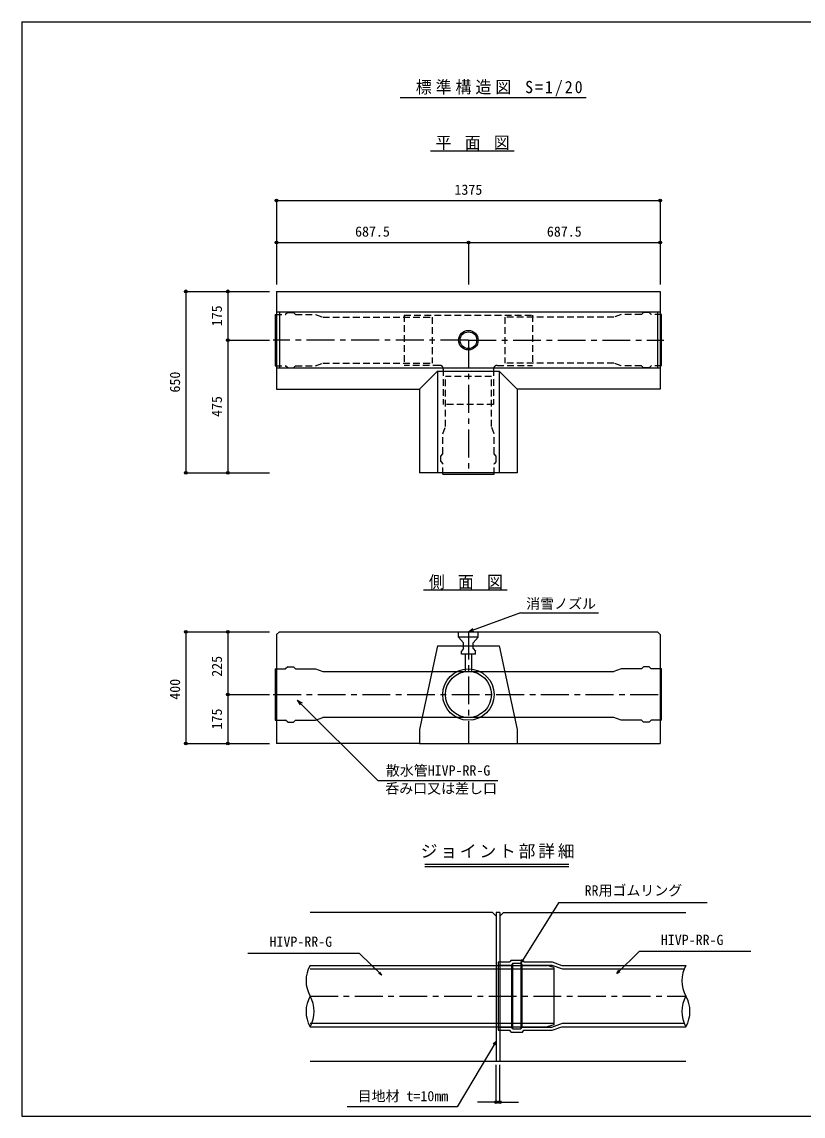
# Model space of a CAD drawing. Units: millimetres at full size, sheet at 1:15, with parts at other scales. Extents: x -2099 to 2101, y -1453 to 1487.
# Drawn here: x -2099 to 1, y -1453 to 1487 of the extents above; entities that cross this region are included whole.
import ezdxf
from ezdxf.enums import TextEntityAlignment as Align

# ---------------------------------------------------------------- set-up
doc = ezdxf.new("R2010")
doc.units = ezdxf.units.MM
doc.header["$LTSCALE"] = 15
doc.header["$PDMODE"] = 32
doc.header["$PDSIZE"] = 7.5
doc.linetypes.add('CHAIN1', pattern=[8, 5, -1, 1, -1])
doc.linetypes.add('DASHED1', pattern=[1.8, 1.2, -0.6])
doc.layers.add('0-0', color=7, linetype='Continuous')
doc.layers.add('1-0', color=7, linetype='Continuous')
doc.styles.add('ＭＳ ゴシック', font='')
doc.styles.get('ＭＳ ゴシック').set_extended_font_data('MS Gothic')

msp = doc.modelspace()

# ---------------------------------------------------------------- linework, layer by layer
at = {"layer": '0-0', "color": 5}
msp.add_line((-2099.23, 1486.51), (2100.77, 1486.51), dxfattribs=at)
at = {"layer": '0-0', "color": 4}
for p, q in [((-1016.12, -776.79), (-628.71, -776.79)), ((-1016.12, -783.03), (-628.71, -783.03)), ((-1324.39, -1048.52), (-687.15, -1048.52)), ((-1324.39, -1058.12), (-669.39, -1058.12)), ((-819.39, -1039.12), (-787.43, -1039.12)), ((-819.39, -1047.72), (-783.15, -1047.72)), ((-783.84, -1034.38), (-787.43, -1039.12)), ((-779.56, -1042.98), (-783.15, -1047.72)), ((-783.15, -1047.72), (-783.15, -1214.32)), ((-779.56, -1219.06), (-779.56, -1042.98)), ((-758.11, -1042.98), (-758.11, -1219.06)), ((-754.52, -1214.32), (-754.52, -1047.72)), ((-669.39, -1054.12), (-687.15, -1048.52)), ((-675, -1047.72), (-646.21, -1058.12)), ((-646.21, -1058.12), (-319.17, -1058.12)), ((-1324.39, -1203.92), (-669.39, -1203.92)), ((-675, -1214.32), (-646.21, -1203.92)), ((-646.21, -1203.92), (-319.17, -1203.92)), ((-1324.39, -1213.52), (-687.15, -1213.52)), ((-819.39, -1214.32), (-783.15, -1214.32)), ((-783.84, -1227.66), (-787.43, -1222.92)), ((-779.56, -1219.06), (-783.15, -1214.32)), ((-824.39, -1416.02), (-824.39, -1316.02)), ((-814.39, -1416.02), (-814.39, -1316.02)), ((-824.39, -1416.02), (-874.39, -1416.02)), ((-814.39, -1416.02), (-764.39, -1416.02))]:
    msp.add_line(p, q, dxfattribs=at)
at = {"layer": '0-0'}
for p, q in [((-256.99, -880.85), (-656.99, -880.85)), ((-824.39, -906.02), (-824.39, -1306.02)), ((-814.39, -906.02), (-824.39, -906.02)), ((-814.39, -906.02), (-814.39, -1306.02)), ((-1191.72, -1016.57), (-1491.72, -1016.57)), ((-1191.72, -1016.57), (-1131.71, -1074.96)), ((-439.86, -1011.56), (-499.87, -1069.95)), ((-139.86, -1011.56), (-439.86, -1011.56)), ((-758.11, -1042.98), (-749.89, -1035.3)), ((-1131.71, -1074.96), (-1140.09, -1070.27)), ((-1131.71, -1074.96), (-1136.62, -1066.71)), ((-499.87, -1069.95), (-494.95, -1061.71)), ((-499.87, -1069.95), (-491.49, -1065.27)), ((-825.33, -1253.48), (-929.03, -1428.59)), ((-825.33, -1253.48), (-832.19, -1260.19)), ((-825.33, -1253.48), (-827.92, -1262.72)), ((-824.39, -1306.02), (-814.39, -1306.02)), ((-929.03, -1428.59), (-1224.55, -1428.59))]:
    msp.add_line(p, q, dxfattribs=at)
at = {"layer": '0-0', "color": 3}
for p, q in [((-834.39, -906.02), (-1324.39, -906.02)), ((-834.39, -906.02), (-824.39, -916.02)), ((-814.39, -916.02), (-804.39, -906.02)), ((-804.39, -906.02), (-314.39, -906.02)), ((-1324.39, -1306.02), (-824.39, -1306.02)), ((-814.39, -1306.02), (-314.39, -1306.02))]:
    msp.add_line(p, q, dxfattribs=at)
at = {"layer": '0-0', "color": 4, "linetype": 'CHAIN1'}
msp.add_line((-1324.39, -1131.02), (-314.39, -1131.02), dxfattribs=at)
msp.add_line((-1324.39, -1131.02), (-314.39, -1131.02), dxfattribs=at)
at = {"layer": '0-0', "color": 5}
msp.add_lwpolyline([(-2099.23, 1486.51), (-2099.23, -1453.49), (2100.77, -1453.49), (2100.77, 1486.51)], dxfattribs=at)
at = {"layer": '0-0'}
msp.add_lwpolyline([(-656.99, -880.85), (-758.11, -1042.98), (-754.83, -1032.22)], dxfattribs=at)
at = {"layer": '0-0', "color": 4}
for points in [[(-819.39, -1039.12), (-819.39, -1222.92), (-787.43, -1222.92)], [(-783.84, -1034.38), (-753.84, -1034.38), (-750.25, -1039.12), (-673.49, -1039.12)], [(-779.56, -1042.98), (-758.11, -1042.98), (-754.52, -1047.72), (-675, -1047.72)], [(-669.39, -1054.12), (-669.39, -1207.92), (-687.15, -1213.52)], [(-673.49, -1039.12), (-647.47, -1048.52), (-314.45, -1048.52)], [(-783.84, -1227.66), (-753.84, -1227.66), (-750.25, -1222.92), (-673.49, -1222.92)], [(-779.56, -1219.06), (-758.11, -1219.06), (-754.52, -1214.32), (-675, -1214.32)], [(-673.49, -1222.92), (-647.47, -1213.52), (-314.33, -1213.52)]]:
    msp.add_lwpolyline(points, dxfattribs=at)
for centre, start, end in [((-1252.85, -1089.72), 150.08006, 210), ((-242.85, -1089.72), 150.08006, 210), ((-1252.85, -1172.32), 150, 209.91994), ((-1395.92, -1172.32), 330.08006, 30), ((-242.85, -1172.32), 150, 209.91994), ((-385.92, -1172.32), 330.08006, 30)]:
    msp.add_arc(centre, 82.6, start, end, dxfattribs=at)
for p in [(-824.39, -1416.02), (-814.39, -1416.02)]:
    msp.add_point(p, dxfattribs=at)
at = {"layer": '1-0', "color": 3}
for p, q in [((-1082.43, 1283.14), (-678.79, 1283.14)), ((-986.08, 1283.14), (-582.43, 1283.14)), ((-776.27, 1139.58), (-1001.27, 1139.58)), ((-1414.54, 762.47), (-383.29, 762.47)), ((-383.29, 762.47), (-383.29, 499.97)), ((-383.29, 706.22), (-1414.54, 706.22)), ((-1407.04, 706.22), (-1407.04, 556.22)), ((-390.79, 706.22), (-390.79, 556.22)), ((-383.29, 556.22), (-1414.54, 556.22)), ((-1030.16, 499.97), (-981.95, 548.19)), ((-981.95, 548.19), (-981.95, 274.97)), ((-981.95, 548.19), (-815.87, 548.19)), ((-815.87, 548.19), (-815.87, 274.97)), ((-1030.16, 499.97), (-1030.16, 274.97)), ((-767.66, 499.97), (-767.66, 274.97)), ((-767.66, 274.97), (-1030.16, 274.97)), ((-794.62, -40.71), (-1019.62, -40.71)), ((-1414.54, -159.56), (-1407.04, -152.06)), ((-1414.54, -159.56), (-1414.54, -452.06)), ((-1407.04, -152.06), (-390.79, -152.06)), ((-383.29, -159.56), (-390.79, -152.06)), ((-383.29, -159.56), (-383.29, -452.06)), ((-981.95, -189.56), (-1030.16, -414.56)), ((-981.95, -189.56), (-815.87, -189.56)), ((-815.87, -189.56), (-767.66, -414.56)), ((-1030.16, -414.56), (-1030.16, -452.06)), ((-767.66, -414.56), (-767.66, -452.06)), ((-1030.16, -452.06), (-1414.54, -452.06))]:
    msp.add_line(p, q, dxfattribs=at)
at = {"layer": '1-0', "color": 4}
for p, q in [((-1414.54, 1006.22), (-1414.54, 893.72)), ((-1414.54, 1006.22), (-383.29, 1006.22)), ((-383.29, 1006.22), (-383.29, 893.72)), ((-1414.54, 893.72), (-1414.54, 781.22)), ((-1414.54, 893.72), (-898.91, 893.72)), ((-898.91, 893.72), (-898.91, 781.22)), ((-898.91, 893.72), (-383.29, 893.72)), ((-898.91, 893.72), (-898.91, 781.22)), ((-383.29, 893.72), (-383.29, 781.22)), ((-1658.29, 762.47), (-1545.79, 762.47)), ((-1658.29, 762.47), (-1658.29, 274.97)), ((-1545.79, 762.47), (-1433.29, 762.47)), ((-1545.79, 762.47), (-1545.79, 631.22)), ((-1545.79, 631.22), (-1545.79, 274.97)), ((-1545.79, 631.22), (-1433.29, 631.22)), ((-1658.29, 274.97), (-1545.79, 274.97)), ((-1545.79, 274.97), (-1433.29, 274.97)), ((-1658.29, -152.06), (-1545.79, -152.06)), ((-1545.79, -152.06), (-1433.29, -152.06)), ((-1545.79, -152.06), (-1545.79, -320.81)), ((-1545.79, -320.81), (-1545.79, -452.06)), ((-1545.79, -320.81), (-1433.29, -320.81)), ((-1545.79, -452.06), (-1433.29, -452.06))]:
    msp.add_line(p, q, dxfattribs=at)
at = {"layer": '1-0', "linetype": 'DASHED1'}
for p, q in [((-1384.54, 705.77), (-1390.16, 700.15)), ((-413.29, 705.77), (-407.66, 700.15)), ((-1418.29, 700.15), (-1390.16, 700.15)), ((-1309.54, 700.15), (-1290.17, 693.1)), ((-1071.41, 698.72), (-1071.41, 563.72)), ((-801.41, 693.1), (-801.41, 569.35)), ((-507.66, 693.1), (-801.41, 693.1)), ((-488.29, 700.15), (-507.66, 693.1)), ((-379.54, 700.15), (-407.66, 700.15)), ((-1418.29, 562.3), (-1390.16, 562.3)), ((-1384.54, 556.67), (-1390.16, 562.3)), ((-1309.54, 562.3), (-1290.17, 569.35)), ((-1290.17, 569.35), (-996.41, 569.35)), ((-976.41, 563.72), (-1071.41, 563.72)), ((-821.41, 563.72), (-726.41, 563.72)), ((-507.66, 569.35), (-801.41, 569.35)), ((-488.29, 562.3), (-507.66, 569.35)), ((-413.29, 556.67), (-407.66, 562.3)), ((-379.54, 562.3), (-407.66, 562.3)), ((-966.41, 553.72), (-966.41, 458.72)), ((-960.79, 399.34), (-960.79, 533.72)), ((-837.04, 533.72), (-960.79, 533.72)), ((-837.04, 399.34), (-837.04, 533.72)), ((-831.41, 553.72), (-831.41, 458.72)), ((-831.41, 458.72), (-966.41, 458.72)), ((-967.84, 379.97), (-960.79, 399.34)), ((-829.99, 379.97), (-837.04, 399.34)), ((-973.46, 304.97), (-967.84, 299.35)), ((-967.84, 271.22), (-967.84, 299.35)), ((-824.36, 304.97), (-829.99, 299.35)), ((-829.99, 271.22), (-829.99, 299.35))]:
    msp.add_line(p, q, dxfattribs=at)
at = {"layer": '1-0'}
for p, q in [((-1418.29, 700.15), (-1418.29, 562.3)), ((-379.54, 562.3), (-379.54, 700.15)), ((-967.84, 271.22), (-829.99, 271.22)), ((-759.23, -101.5), (-549.23, -101.5)), ((-898.91, -152.06), (-886.61, -143.47)), ((-925.16, -167.06), (-925.16, -152.06)), ((-925.16, -167.06), (-912.04, -182.06)), ((-872.66, -167.06), (-925.16, -167.06)), ((-872.66, -167.06), (-872.66, -152.06)), ((-912.04, -197.06), (-917.66, -204.56)), ((-917.66, -212.06), (-917.66, -204.56)), ((-912.04, -197.06), (-912.04, -182.06)), ((-885.79, -197.06), (-880.16, -204.56)), ((-880.16, -212.06), (-880.16, -204.56)), ((-880.16, -212.06), (-917.66, -212.06)), ((-907.16, -258.93), (-907.16, -212.06)), ((-890.66, -212.06), (-890.66, -258.93)), ((-1418.29, -251.88), (-1390.16, -251.88)), ((-1418.29, -251.88), (-1418.29, -389.73)), ((-1384.54, -246.26), (-1390.16, -251.88)), ((-1309.54, -251.88), (-1290.17, -258.93)), ((-1290.17, -258.93), (-507.66, -258.93)), ((-413.29, -246.26), (-407.66, -251.88)), ((-379.54, -251.88), (-407.66, -251.88)), ((-379.54, -389.73), (-379.54, -251.88)), ((-1358.8, -335.72), (-1345.8, -343.22)), ((-1418.29, -389.73), (-1390.16, -389.73)), ((-1384.54, -395.36), (-1390.16, -389.73)), ((-1309.54, -389.73), (-1290.17, -382.68)), ((-507.66, -382.68), (-1290.17, -382.68)), ((-488.29, -389.73), (-507.66, -382.68)), ((-433.91, -389.73), (-488.29, -389.73)), ((-428.29, -395.36), (-433.91, -389.73)), ((-413.29, -395.36), (-428.29, -395.36)), ((-413.29, -395.36), (-407.66, -389.73)), ((-379.54, -389.73), (-407.66, -389.73)), ((-1142.75, -551.76), (-820.25, -551.76))]:
    msp.add_line(p, q, dxfattribs=at)
at = {"layer": '1-0', "color": 4, "linetype": 'CHAIN1'}
for p, q in [((-898.91, 631.22), (-1423.91, 631.22)), ((-898.91, 631.22), (-373.91, 631.22)), ((-898.91, 631.22), (-898.91, 271.22)), ((-898.91, -152.06), (-898.91, -452.06)), ((-1423.91, -320.81), (-373.91, -320.81))]:
    msp.add_line(p, q, dxfattribs=at)
at = {"layer": '1-0', "color": 3}
for points in [[(-1414.54, 762.47), (-1414.54, 499.97), (-1030.16, 499.97)], [(-383.29, 499.97), (-767.66, 499.97), (-815.87, 548.19)], [(-1030.16, -452.06), (-767.66, -452.06), (-383.29, -452.06)]]:
    msp.add_lwpolyline(points, dxfattribs=at)
at = {"layer": '1-0', "linetype": 'DASHED1'}
for points in [[(-1384.54, 705.77), (-1369.54, 705.77), (-1363.91, 700.15), (-1309.54, 700.15)], [(-413.29, 705.77), (-428.29, 705.77), (-433.91, 700.15), (-488.29, 700.15)], [(-1290.17, 693.1), (-996.41, 693.1), (-996.41, 569.35)], [(-1071.41, 698.72), (-726.41, 698.72), (-726.41, 563.72)], [(-1384.54, 556.67), (-1369.54, 556.67), (-1363.91, 562.3), (-1309.54, 562.3)], [(-413.29, 556.67), (-428.29, 556.67), (-433.91, 562.3), (-488.29, 562.3)], [(-973.46, 304.97), (-973.46, 319.97), (-967.84, 325.6), (-967.84, 379.97)], [(-824.36, 304.97), (-824.36, 319.97), (-829.99, 325.6), (-829.99, 379.97)]]:
    msp.add_lwpolyline(points, dxfattribs=at)
at = {"layer": '1-0'}
for points in [[(-759.23, -101.5), (-898.91, -152.06), (-883.97, -150.78)], [(-885.79, -197.06), (-885.79, -182.06), (-872.66, -167.06)], [(-1384.54, -246.26), (-1369.54, -246.26), (-1363.91, -251.88), (-1309.54, -251.88)], [(-413.29, -246.26), (-428.29, -246.26), (-433.91, -251.88), (-488.29, -251.88), (-507.66, -258.93)], [(-1142.75, -551.76), (-1358.8, -335.72), (-1351.3, -348.71)], [(-1384.54, -395.36), (-1369.54, -395.36), (-1363.91, -389.73), (-1309.54, -389.73)]]:
    msp.add_lwpolyline(points, dxfattribs=at)
at = {"layer": '1-0', "color": 4}
msp.add_lwpolyline([(-1658.29, -152.06), (-1658.29, -452.06), (-1545.79, -452.06)], dxfattribs=at)
at = {"layer": '1-0'}
for centre, radius in [((-898.91, 631.22), 26.25), ((-898.91, 631.22), 22.5), ((-898.91, -320.81), 68.92), ((-898.91, -320.81), 61.88)]:
    msp.add_circle(centre, radius, dxfattribs=at)
at = {"layer": '1-0', "linetype": 'DASHED1'}
for centre, start, end in [((-976.41, 553.72), 0, 90), ((-821.41, 553.72), 90, 180)]:
    msp.add_arc(centre, 10, start, end, dxfattribs=at)
at = {"layer": '1-0', "color": 4}
for p in [(-1414.54, 1006.22), (-383.29, 1006.22), (-1414.54, 893.72), (-898.91, 893.72), (-383.29, 893.72), (-1658.29, 762.47), (-1545.79, 762.47), (-1545.79, 631.22), (-1658.29, 274.97), (-1545.79, 274.97), (-1658.29, -152.06), (-1545.79, -152.06), (-1545.79, -320.81), (-1658.29, -452.06), (-1545.79, -452.06)]:
    msp.add_point(p, dxfattribs=at)

# ---------------------------------------------------------------- texts
at = {"layer": '0-0', "style": 'ＭＳ ゴシック'}
for s, p in [('RR用ゴムリング', (-586.67, -869.07)), ('HIVP-RR-G', (-381.65, -1001.89)), ('HIVP-RR-G', (-1433.52, -1006.89)), ('目地材 t=10mm', (-1196.57, -1421.62))]:
    msp.add_text(s, height=27.49, dxfattribs=at).set_placement(p, align=Align.BOTTOM_LEFT)
at = {"layer": '0-0', "insert": (-1027.12, -761.62), "char_height": 32.99, "attachment_point": 7, "style": 'ＭＳ ゴシック'}
msp.add_mtext('\\T1.17;ジョイント部詳細', dxfattribs=at)
at = {"layer": '1-0', "color": 4, "style": 'ＭＳ ゴシック'}
for s, p in [('1375', (-936.41, 1013.72)), ('687.5', (-1203.6, 901.22)), ('687.5', (-687.97, 901.22))]:
    msp.add_text(s, height=27.49, dxfattribs=at).set_placement(p, align=Align.BOTTOM_LEFT)
for s, p in [('175', (-1553.29, 668.72)), ('650', (-1665.79, 490.6)), ('475', (-1553.29, 424.97)), ('225', (-1553.08, -273.09)), ('400', (-1665.7, -334.72)), ('175', (-1553.29, -414.56))]:
    msp.add_text(s, height=27.49, rotation=90, dxfattribs=at).set_placement(p, align=Align.BOTTOM_LEFT)
at = {"layer": '1-0', "style": 'ＭＳ ゴシック'}
for s, p in [('消雪ノズル', (-743.47, -98.53)), ('散水管HIVP-RR-G', (-1120.85, -546.73)), ('呑み口又は差し口', (-1122.27, -595.05))]:
    msp.add_text(s, height=27.49, dxfattribs=at).set_placement(p, align=Align.BOTTOM_LEFT)
at = {"layer": '1-0', "char_height": 32.99, "attachment_point": 7, "style": 'ＭＳ ゴシック'}
for s, insert in [('\\T1.25;\\W0.95;標準構造図\\~S=1/20', (-1040.35, 1286.89)), ('\\T1.22;\\W0.95;平\\~面\\~図', (-987.06, 1141.82)), ('\\T1.22;\\W0.95;側\\~面\\~図', (-1005.41, -38.48))]:
    msp.add_mtext(s, dxfattribs=dict(at, insert=insert))

doc.saveas('drawing.dxf')
